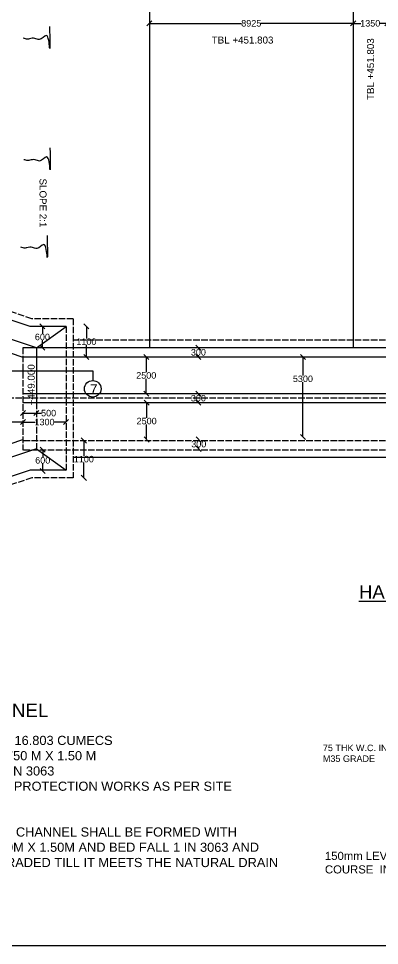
# Model space of a CAD drawing. Header units: millimetres. Extents: x 5124 to 3633060, y 2311 to 45957943.
# Drawn here: x 3592578 to 3599279, y 45929892 to 45947104 of the extents above; entities that cross this region are included whole.
import ezdxf

# ---------------------------------------------------------------- set-up
doc = ezdxf.new("R2010")
doc.units = ezdxf.units.MM
doc.header["$MEASUREMENT"] = 0
doc.linetypes.add('ACAD_ISO02W100', pattern=[15, 12, -3])
for name, color, linetype in [('DIMENSION', 7, 'Continuous'), ('DRAWING', 7, 'Continuous'), ('TEXT', 7, 'Continuous')]:
    doc.layers.add(name, color=color, linetype=linetype)
doc.styles.get("Standard").update_dxf_attribs({"font": 'arial.ttf', "height": 120})
doc.dimstyles.get("Standard").update_dxf_attribs({"dimtxt": 200, "dimasz": 110, "dimexe": 0.18, "dimexo": 0.0625, "dimgap": 0.09, "dimtad": 0, "dimtih": 1, "dimtoh": 1, "dimdec": 0, "dimzin": 0, "dimdsep": 46, "dimtxsty": 'Standard', "dimblk": 'OBLIQUE', "dimcen": 0.09, "dimse1": 1, "dimse2": 1, "dimadec": 0, "dimazin": 0, "dimtfac": 1, "dimtdec": 0, "dimtofl": 0, "dimtmove": 0, "dimatfit": 3, "dimfxl": 1, "dimtolj": 1, "dimtzin": 0, "dimarcsym": 0})

# ---------------------------------------------------------------- blocks, each defined once
blk = doc.blocks.new('_Oblique')
at = {"color": 0, "linetype": 'ByBlock', "lineweight": -2}
blk.add_line((-0.5, -0.5), (0.5, 0.5), dxfattribs=at)
blk = doc.blocks.new('*D129')
at = {"layer": 'Defpoints', "color": 0, "linetype": 'Continuous', "transparency": 16777216}
for p in [(3593021, 45941387), (3593021, 45941387), (3593021, 45940992)]:
    blk.add_point(p, dxfattribs=at)
at = {"layer": 'DIMENSION', "color": 0, "linetype": 'Continuous', "lineweight": -2, "transparency": 16777216}
for p, q in [((3593021, 45941387), (3593021, 45941251)), ((3593021, 45940992), (3593021, 45941128))]:
    blk.add_line(p, q, dxfattribs=at)
at = {"layer": 'DIMENSION', "color": 0, "linetype": 'Continuous', "lineweight": -2, "transparency": 16777216, "xscale": 95, "yscale": 95, "zscale": 95}
for p, rotation in [((3593021, 45941387), 90), ((3593021, 45940992), 270)]:
    blk.add_blockref('_Oblique', p, dxfattribs=dict(at, rotation=rotation))
at = {"layer": 'DIMENSION', "color": 0, "linetype": 'Continuous', "transparency": 16777216, "insert": (3593021, 45941190), "char_height": 120, "attachment_point": 5}
blk.add_mtext('\\A1;600', dxfattribs=at)
blk = doc.blocks.new('*D130')
at = {"layer": 'Defpoints', "color": 0, "linetype": 'Continuous', "transparency": 16777216}
for p in [(3593460, 45941387), (3593837, 45941387), (3593786, 45940818)]:
    blk.add_point(p, dxfattribs=at)
at = {"layer": 'DIMENSION', "color": 0, "linetype": 'Continuous', "lineweight": -2, "transparency": 16777216}
for p, q in [((3593837, 45941387), (3593837, 45941164)), ((3593837, 45940818), (3593837, 45941042))]:
    blk.add_line(p, q, dxfattribs=at)
at = {"layer": 'DIMENSION', "color": 0, "linetype": 'Continuous', "lineweight": -2, "transparency": 16777216, "xscale": 95, "yscale": 95, "zscale": 95}
for p, rotation in [((3593837, 45941387), 90), ((3593837, 45940818), 270)]:
    blk.add_blockref('_Oblique', p, dxfattribs=dict(at, rotation=rotation))
at = {"layer": 'DIMENSION', "color": 0, "linetype": 'Continuous', "transparency": 16777216, "insert": (3593837, 45941103), "char_height": 120, "attachment_point": 5}
blk.add_mtext('\\A1;1100', dxfattribs=at)
blk = doc.blocks.new('*D131')
at = {"layer": 'Defpoints', "color": 0, "linetype": 'Continuous', "transparency": 16777216}
for p in [(3594949, 45940818), (3594949, 45940818), (3594949, 45940136)]:
    blk.add_point(p, dxfattribs=at)
at = {"layer": 'DIMENSION', "color": 0, "linetype": 'Continuous', "lineweight": -2, "transparency": 16777216}
for p, q in [((3594949, 45940818), (3594949, 45940538)), ((3594949, 45940136), (3594949, 45940416))]:
    blk.add_line(p, q, dxfattribs=at)
at = {"layer": 'DIMENSION', "color": 0, "linetype": 'Continuous', "lineweight": -2, "transparency": 16777216, "xscale": 95, "yscale": 95, "zscale": 95}
for p, rotation in [((3594949, 45940818), 90), ((3594949, 45940136), 270)]:
    blk.add_blockref('_Oblique', p, dxfattribs=dict(at, rotation=rotation))
at = {"layer": 'DIMENSION', "color": 0, "linetype": 'Continuous', "transparency": 16777216, "insert": (3594949, 45940477), "char_height": 120, "attachment_point": 5}
blk.add_mtext('\\A1;2500', dxfattribs=at)
blk = doc.blocks.new('*D132')
at = {"layer": 'Defpoints', "color": 0, "linetype": 'Continuous', "transparency": 16777216}
for p in [(3595917, 45940136), (3595917, 45940136), (3595917, 45939970)]:
    blk.add_point(p, dxfattribs=at)
at = {"layer": 'DIMENSION', "color": 0, "linetype": 'Continuous', "lineweight": -2, "transparency": 16777216}
for p, q in [((3595917, 45940136), (3595917, 45940114)), ((3595917, 45939970), (3595917, 45939991))]:
    blk.add_line(p, q, dxfattribs=at)
at = {"layer": 'DIMENSION', "color": 0, "linetype": 'Continuous', "lineweight": -2, "transparency": 16777216, "xscale": 95, "yscale": 95, "zscale": 95}
for p, rotation in [((3595917, 45940136), 90), ((3595917, 45939970), 270)]:
    blk.add_blockref('_Oblique', p, dxfattribs=dict(at, rotation=rotation))
at = {"layer": 'DIMENSION', "color": 0, "linetype": 'Continuous', "transparency": 16777216, "insert": (3595917, 45940053), "char_height": 120, "attachment_point": 5}
blk.add_mtext('\\A1;300', dxfattribs=at)
blk = doc.blocks.new('*D133')
at = {"layer": 'Defpoints', "color": 0, "linetype": 'Continuous', "transparency": 16777216}
for p in [(3595917, 45940992), (3595917, 45940992), (3595917, 45940818)]:
    blk.add_point(p, dxfattribs=at)
at = {"layer": 'DIMENSION', "color": 0, "linetype": 'Continuous', "lineweight": -2, "transparency": 16777216}
for p, q in [((3595917, 45940992), (3595917, 45940966)), ((3595917, 45940818), (3595917, 45940844))]:
    blk.add_line(p, q, dxfattribs=at)
at = {"layer": 'DIMENSION', "color": 0, "linetype": 'Continuous', "lineweight": -2, "transparency": 16777216, "xscale": 95, "yscale": 95, "zscale": 95}
for p, rotation in [((3595917, 45940992), 90), ((3595917, 45940818), 270)]:
    blk.add_blockref('_Oblique', p, dxfattribs=dict(at, rotation=rotation))
at = {"layer": 'DIMENSION', "color": 0, "linetype": 'Continuous', "transparency": 16777216, "insert": (3595917, 45940905), "char_height": 120, "attachment_point": 5}
blk.add_mtext('\\A1;300', dxfattribs=at)
blk = doc.blocks.new('*D134')
at = {"layer": 'Defpoints', "color": 0, "linetype": 'Continuous', "transparency": 16777216}
for p in [(3597848, 45940818), (3597837, 45939334), (3597858, 45939334)]:
    blk.add_point(p, dxfattribs=at)
at = {"layer": 'DIMENSION', "color": 0, "linetype": 'Continuous', "lineweight": -2, "transparency": 16777216}
for p, q in [((3597858, 45940818), (3597858, 45940474)), ((3597858, 45939334), (3597858, 45940351))]:
    blk.add_line(p, q, dxfattribs=at)
at = {"layer": 'DIMENSION', "color": 0, "linetype": 'Continuous', "lineweight": -2, "transparency": 16777216, "xscale": 95, "yscale": 95, "zscale": 95}
for p, rotation in [((3597858, 45940818), 90), ((3597858, 45939334), 270)]:
    blk.add_blockref('_Oblique', p, dxfattribs=dict(at, rotation=rotation))
at = {"layer": 'DIMENSION', "color": 0, "linetype": 'Continuous', "transparency": 16777216, "insert": (3597858, 45940413), "char_height": 120, "attachment_point": 5}
blk.add_mtext('\\A1;5300', dxfattribs=at)
blk = doc.blocks.new('*D144')
at = {"layer": 'Defpoints', "color": 0, "linetype": 'Continuous', "transparency": 16777216}
for p in [(3593027, 45939097), (3593027, 45938701), (3593027, 45938701)]:
    blk.add_point(p, dxfattribs=at)
at = {"layer": 'DIMENSION', "color": 0, "linetype": 'Continuous', "lineweight": -2, "transparency": 16777216}
for p, q in [((3593027, 45939097), (3593027, 45938960)), ((3593027, 45938701), (3593027, 45938838))]:
    blk.add_line(p, q, dxfattribs=at)
at = {"layer": 'DIMENSION', "color": 0, "linetype": 'Continuous', "lineweight": -2, "transparency": 16777216, "xscale": 95, "yscale": 95, "zscale": 95}
for p, rotation in [((3593027, 45939097), 90), ((3593027, 45938701), 270)]:
    blk.add_blockref('_Oblique', p, dxfattribs=dict(at, rotation=rotation))
at = {"layer": 'DIMENSION', "color": 0, "linetype": 'Continuous', "transparency": 16777216, "insert": (3593027, 45938899), "char_height": 120, "attachment_point": 5}
blk.add_mtext('\\A1;600', dxfattribs=at)
blk = doc.blocks.new('*D145')
at = {"layer": 'Defpoints', "color": 0, "linetype": 'Continuous', "transparency": 16777216}
for p in [(3593740, 45939268), (3593413, 45938576), (3593790, 45938576)]:
    blk.add_point(p, dxfattribs=at)
at = {"layer": 'DIMENSION', "color": 0, "linetype": 'Continuous', "lineweight": -2, "transparency": 16777216}
for p, q in [((3593790, 45939268), (3593790, 45938983)), ((3593790, 45938576), (3593790, 45938861))]:
    blk.add_line(p, q, dxfattribs=at)
at = {"layer": 'DIMENSION', "color": 0, "linetype": 'Continuous', "lineweight": -2, "transparency": 16777216, "xscale": 95, "yscale": 95, "zscale": 95}
for p, rotation in [((3593790, 45939268), 90), ((3593790, 45938576), 270)]:
    blk.add_blockref('_Oblique', p, dxfattribs=dict(at, rotation=rotation))
at = {"layer": 'DIMENSION', "color": 0, "linetype": 'Continuous', "transparency": 16777216, "insert": (3593790, 45938922), "char_height": 120, "attachment_point": 5}
blk.add_mtext('\\A1;1100', dxfattribs=at)
blk = doc.blocks.new('*D146')
at = {"layer": 'Defpoints', "color": 0, "linetype": 'Continuous', "transparency": 16777216}
for p in [(3594956, 45939970), (3594956, 45939287), (3594956, 45939287)]:
    blk.add_point(p, dxfattribs=at)
at = {"layer": 'DIMENSION', "color": 0, "linetype": 'Continuous', "lineweight": -2, "transparency": 16777216}
for p, q in [((3594956, 45939970), (3594956, 45939690)), ((3594956, 45939287), (3594956, 45939567))]:
    blk.add_line(p, q, dxfattribs=at)
at = {"layer": 'DIMENSION', "color": 0, "linetype": 'Continuous', "lineweight": -2, "transparency": 16777216, "xscale": 95, "yscale": 95, "zscale": 95}
for p, rotation in [((3594956, 45939970), 90), ((3594956, 45939287), 270)]:
    blk.add_blockref('_Oblique', p, dxfattribs=dict(at, rotation=rotation))
at = {"layer": 'DIMENSION', "color": 0, "linetype": 'Continuous', "transparency": 16777216, "insert": (3594956, 45939629), "char_height": 120, "attachment_point": 5}
blk.add_mtext('\\A1;2500', dxfattribs=at)
blk = doc.blocks.new('*D147')
at = {"layer": 'Defpoints', "color": 0, "linetype": 'Continuous', "transparency": 16777216}
for p in [(3595924, 45939287), (3595924, 45939114), (3595924, 45939114)]:
    blk.add_point(p, dxfattribs=at)
at = {"layer": 'DIMENSION', "color": 0, "linetype": 'Continuous', "lineweight": -2, "transparency": 16777216}
for p, q in [((3595924, 45939287), (3595924, 45939262)), ((3595924, 45939114), (3595924, 45939139))]:
    blk.add_line(p, q, dxfattribs=at)
at = {"layer": 'DIMENSION', "color": 0, "linetype": 'Continuous', "lineweight": -2, "transparency": 16777216, "xscale": 95, "yscale": 95, "zscale": 95}
for p, rotation in [((3595924, 45939287), 90), ((3595924, 45939114), 270)]:
    blk.add_blockref('_Oblique', p, dxfattribs=dict(at, rotation=rotation))
at = {"layer": 'DIMENSION', "color": 0, "linetype": 'Continuous', "transparency": 16777216, "insert": (3595924, 45939201), "char_height": 120, "attachment_point": 5}
blk.add_mtext('\\A1;300', dxfattribs=at)
blk = doc.blocks.new('*D153')
at = {"layer": 'Defpoints', "color": 0, "linetype": 'Continuous', "transparency": 16777216}
for p in [(3598790, 45947014), (3599426, 45947014), (3599426, 45947014)]:
    blk.add_point(p, dxfattribs=at)
at = {"layer": 'DIMENSION', "color": 0, "linetype": 'Continuous', "lineweight": -2, "transparency": 16777216}
for p, q in [((3598790, 45947014), (3598934, 45947014)), ((3599426, 45947014), (3599281, 45947014))]:
    blk.add_line(p, q, dxfattribs=at)
at = {"layer": 'DIMENSION', "color": 0, "linetype": 'Continuous', "lineweight": -2, "transparency": 16777216, "xscale": 95, "yscale": 95, "zscale": 95, "rotation": 180}
blk.add_blockref('_Oblique', (3598790, 45947014), dxfattribs=at)
at = {"layer": 'DIMENSION', "color": 0, "linetype": 'Continuous', "lineweight": -2, "transparency": 16777216, "xscale": 95, "yscale": 95, "zscale": 95}
blk.add_blockref('_Oblique', (3599426, 45947014), dxfattribs=at)
at = {"layer": 'DIMENSION', "color": 0, "linetype": 'Continuous', "transparency": 16777216, "insert": (3599108, 45947014), "char_height": 120, "attachment_point": 5}
blk.add_mtext('\\A1;1350', dxfattribs=at)
blk = doc.blocks.new('*D154')
at = {"layer": 'Defpoints', "color": 0, "linetype": 'Continuous', "transparency": 16777216}
for p in [(3595008, 45947014), (3598790, 45947014), (3598790, 45947014)]:
    blk.add_point(p, dxfattribs=at)
at = {"layer": 'DIMENSION', "color": 0, "linetype": 'Continuous', "lineweight": -2, "transparency": 16777216}
for p, q in [((3595008, 45947014), (3596719, 45947014)), ((3598790, 45947014), (3597079, 45947014))]:
    blk.add_line(p, q, dxfattribs=at)
at = {"layer": 'DIMENSION', "color": 0, "linetype": 'Continuous', "lineweight": -2, "transparency": 16777216, "xscale": 95, "yscale": 95, "zscale": 95, "rotation": 180}
blk.add_blockref('_Oblique', (3595008, 45947014), dxfattribs=at)
at = {"layer": 'DIMENSION', "color": 0, "linetype": 'Continuous', "lineweight": -2, "transparency": 16777216, "xscale": 95, "yscale": 95, "zscale": 95}
blk.add_blockref('_Oblique', (3598790, 45947014), dxfattribs=at)
at = {"layer": 'DIMENSION', "color": 0, "linetype": 'Continuous', "transparency": 16777216, "insert": (3596899, 45947014), "char_height": 120, "attachment_point": 5}
blk.add_mtext('\\A1;8925', dxfattribs=at)
blk = doc.blocks.new('*D167')
at = {"layer": 'Defpoints', "color": 0, "linetype": 'Continuous', "transparency": 16777216}
for p in [(3587965, 45939610), (3592660, 45939610), (3592660, 45939610)]:
    blk.add_point(p, dxfattribs=at)
at = {"layer": 'DIMENSION', "color": 0, "linetype": 'Continuous', "lineweight": -2, "transparency": 16777216}
for p, q in [((3587965, 45939610), (3590092, 45939610)), ((3592660, 45939610), (3590532, 45939610))]:
    blk.add_line(p, q, dxfattribs=at)
at = {"layer": 'DIMENSION', "color": 0, "linetype": 'Continuous', "lineweight": -2, "transparency": 16777216, "xscale": 95, "yscale": 95, "zscale": 95, "rotation": 180}
blk.add_blockref('_Oblique', (3587965, 45939610), dxfattribs=at)
at = {"layer": 'DIMENSION', "color": 0, "linetype": 'Continuous', "lineweight": -2, "transparency": 16777216, "xscale": 95, "yscale": 95, "zscale": 95}
blk.add_blockref('_Oblique', (3592660, 45939610), dxfattribs=at)
at = {"layer": 'DIMENSION', "color": 0, "linetype": 'Continuous', "transparency": 16777216, "insert": (3590312, 45939610), "char_height": 120, "attachment_point": 5}
blk.add_mtext('\\A1;16050', dxfattribs=at)
blk = doc.blocks.new('*D168')
at = {"layer": 'Defpoints', "color": 0, "linetype": 'Continuous', "transparency": 16777216}
for p in [(3592660, 45939610), (3593460, 45939610), (3593460, 45939610)]:
    blk.add_point(p, dxfattribs=at)
at = {"layer": 'DIMENSION', "color": 0, "linetype": 'Continuous', "lineweight": -2, "transparency": 16777216}
for p, q in [((3592660, 45939610), (3592886, 45939610)), ((3593460, 45939610), (3593233, 45939610))]:
    blk.add_line(p, q, dxfattribs=at)
at = {"layer": 'DIMENSION', "color": 0, "linetype": 'Continuous', "lineweight": -2, "transparency": 16777216, "xscale": 95, "yscale": 95, "zscale": 95, "rotation": 180}
blk.add_blockref('_Oblique', (3592660, 45939610), dxfattribs=at)
at = {"layer": 'DIMENSION', "color": 0, "linetype": 'Continuous', "lineweight": -2, "transparency": 16777216, "xscale": 95, "yscale": 95, "zscale": 95}
blk.add_blockref('_Oblique', (3593460, 45939610), dxfattribs=at)
at = {"layer": 'DIMENSION', "color": 0, "linetype": 'Continuous', "transparency": 16777216, "insert": (3593060, 45939610), "char_height": 120, "attachment_point": 5}
blk.add_mtext('\\A1;1300', dxfattribs=at)
blk = doc.blocks.new('*D169')
at = {"layer": 'Defpoints', "color": 0, "linetype": 'Continuous', "transparency": 16777216}
for p in [(3592660, 45939777), (3592908, 45939777), (3592908, 45939777)]:
    blk.add_point(p, dxfattribs=at)
at = {"layer": 'DIMENSION', "color": 0, "linetype": 'Continuous', "lineweight": -2, "transparency": 16777216}
for p, q in [((3592660, 45939777), (3592908, 45939777)), ((3592908, 45939777), (3593003, 45939777))]:
    blk.add_line(p, q, dxfattribs=at)
at = {"layer": 'DIMENSION', "color": 0, "linetype": 'Continuous', "lineweight": -2, "transparency": 16777216, "xscale": 95, "yscale": 95, "zscale": 95, "rotation": 180}
blk.add_blockref('_Oblique', (3592660, 45939777), dxfattribs=at)
at = {"layer": 'DIMENSION', "color": 0, "linetype": 'Continuous', "lineweight": -2, "transparency": 16777216, "xscale": 95, "yscale": 95, "zscale": 95}
blk.add_blockref('_Oblique', (3592908, 45939777), dxfattribs=at)
at = {"layer": 'DIMENSION', "color": 0, "linetype": 'Continuous', "transparency": 16777216, "insert": (3593136, 45939777), "char_height": 120, "attachment_point": 5}
blk.add_mtext('\\A1;500', dxfattribs=at)

msp = doc.modelspace()

# ---------------------------------------------------------------- linework, layer by layer
at = {"layer": 'DIMENSION', "linetype": 'Continuous'}
msp.add_lwpolyline([(3593962.2, 45940381.8), (3593962.2, 45940558.2), (3592206.3, 45940558.2), (3592206.3, 45940374.8)], dxfattribs=at)
msp.add_circle((3593955.2, 45940228.3), 153.7, dxfattribs=at)
at = {"layer": 'DRAWING', "linetype": 'ACAD_ISO02W100', "ltscale": 10}
for p, q in [((3592824.1, 45941529.5), (3588687.3, 45942905.5)), ((3593594.3, 45941529.5), (3592824.1, 45941529.5)), ((3592824.1, 45938576), (3588687.3, 45937200.1)), ((3593594.3, 45938576), (3592824.1, 45938576))]:
    msp.add_line(p, q, dxfattribs=at)
at = {"layer": 'DRAWING', "linetype": 'Continuous'}
for p, q in [((3587956, 45942381.1), (3592659.9, 45940818.3)), ((3587956, 45937724.5), (3592659.9, 45939287.2))]:
    msp.add_line(p, q, dxfattribs=at)
msp.add_lwpolyline([(3633060.5, 45957943), (3580698, 45957943), (3580698, 45929892), (3633060.5, 45929892)], close=True, dxfattribs=at)
for points in [[(3595007.9, 45949587.7), (3595007.9, 45941005.5)], [(3598789.9, 45949573.9), (3598789.9, 45940991.7)], [(3593459.9, 45941387.5), (3592793.7, 45941387.5), (3588554, 45942801.3), (3588554, 45945345.6), (3587964.8, 45945345.6), (3587964.8, 45940052.8)], [(3592908.4, 45940991.7), (3588200.9, 45942552.9), (3588200.9, 45945345.6)], [(3592908.4, 45940991.7), (3593459.9, 45941387.5)], [(3604191, 45940991.7), (3592659.9, 45940991.7)], [(3592908.4, 45940991.7), (3592908.4, 45939970)], [(3604191, 45940818.3), (3592659.9, 45940818.3)], [(3604191, 45940135.5), (3592659.9, 45940135.5)], [(3593459.9, 45938718.1), (3592793.7, 45938718.1), (3588554, 45937304.2), (3588554, 45934760), (3587964.8, 45934760), (3587964.8, 45940052.8)], [(3604191, 45939970), (3592659.9, 45939970)], [(3592908.4, 45939113.9), (3588200.9, 45937552.6), (3588200.9, 45934760)], [(3592908.4, 45939113.9), (3593459.9, 45938718.1)], [(3604191, 45938951.6), (3593594.3, 45938951.6)]]:
    msp.add_lwpolyline(points, dxfattribs=at)
at = {"layer": 'DRAWING', "linetype": 'ACAD_ISO02W100', "ltscale": 10}
for points in [[(3593594.3, 45941529.5), (3593594.3, 45938576)], [(3593459.9, 45941387.5), (3593459.9, 45938718.1)], [(3604191, 45941129.9), (3593594.3, 45941129.9)], [(3592659.9, 45940991.7), (3592659.9, 45939091.1)], [(3604191, 45940052.8), (3581096.2, 45940052.8)], [(3592908.4, 45939970), (3592908.4, 45939091.1)], [(3604191, 45939265.1), (3592659.9, 45939265.1)], [(3604191, 45939091.1), (3592659.9, 45939091.1)]]:
    msp.add_lwpolyline(points, dxfattribs=at)
at = {"layer": 'DRAWING', "linetype": 'Continuous'}
for points in [[(3593153.5, 45946955.2), (3593153.5, 45946568.4), (3593090.6, 45946786.9), (3592962.4, 45946711.6), (3592879.4, 45946734.2), (3592778.8, 45946726.7), (3592746.2, 45946721.6), (3592665.7, 45946736.7)], [(3593160.8, 45944701.4), (3593160.8, 45944314.6), (3593097.9, 45944533.2), (3592969.7, 45944457.8), (3592886.7, 45944480.4), (3592786.1, 45944472.9), (3592753.4, 45944467.9), (3592673, 45944482.9)], [(3593108.6, 45943074.6), (3593108.6, 45942687.8), (3593045.7, 45942906.3), (3592917.5, 45942831), (3592834.5, 45942853.6), (3592733.9, 45942846.1), (3592701.3, 45942841), (3592620.8, 45942856.1)]]:
    msp.add_spline(points, degree=3, dxfattribs=at)

# ---------------------------------------------------------------- texts
at = {"layer": 'DIMENSION', "attachment_point": 1}
for s, insert, char_height, width in [('75 THK W.C. IN C.C. M35 GRADE', (3598228.1, 45933620.6), 120, 1578.869), ('150mm LEVELLING \\PCOURSE  IN C.C M15 GRADE', (3598266.4, 45931630.6), 150.503, 2925.126)]:
    msp.add_mtext(s, dxfattribs=dict(at, insert=insert, char_height=char_height, width=width))
at = {"layer": 'DRAWING', "linetype": 'Continuous', "insert": (3593904.7, 45940313.6), "char_height": 180, "width": 95.031, "attachment_point": 1}
msp.add_mtext('7', dxfattribs=at)
at = {"layer": 'TEXT'}
for s, rotation, p in [('SLOPE 2:1', 270, (3592967.2, 45944133.2)), ('+449.000', 90, (3592877.9, 45939921.7))]:
    msp.add_text(s, height=130, rotation=rotation, dxfattribs=at).set_placement(p)
msp.add_text('%%UHALF PLAN AT TOP AND HALF PLAN AT BOTTOM', height=246.09, dxfattribs=at).set_placement((3598898.9, 45936333.4))
at = {"layer": 'TEXT', "linetype": 'Continuous', "attachment_point": 1}
for s, insert, char_height, width in [('TBL +451.803', (3596164.5, 45946769.2), 130, 1165.65), ('{\\H2.2872x;TAIL CHANNEL \\P}\\P{\\H1.5553x;1. DISCHARGE : 16.803 CUMECS \\P2. SECTION 13.750 M X 1.50 M \\P3. BED FALL : 1 IN 3063 \\P4. LENGTH AND PROTECTION WORKS AS PER SITE CONDITIONS \\P\\PNOTE: THE TAIL CHANNEL SHALL BE FORMED WITH SECTION 13.750M X 1.50M AND BED FALL 1 IN 3063 AND SHALL BE REGRADED TILL IT MEETS THE NATURAL DRAIN BED LEVEL }', (3590629, 45934383.4), 109.3045, 6948.691)]:
    msp.add_mtext(s, dxfattribs=dict(at, insert=insert, char_height=char_height, width=width))
at = {"layer": 'TEXT', "linetype": 'Continuous', "insert": (3599048.3, 45945591), "char_height": 130, "width": 1165.65, "attachment_point": 1, "rotation": 90}
msp.add_mtext('TBL +451.803', dxfattribs=at)

# ---------------------------------------------------------------- dimensions: what is measured, and where the dimension line sits
at = {"layer": 'DIMENSION', "linetype": 'Continuous'}
for base, p1, p2, text, picture, middle in [((3598789.9, 45947014), (3595007.9, 45947014), (3598789.9, 45947014), '8925', '*D154', (3596898.9, 45947014)), ((3599425.5, 45947014), (3598789.9, 45947014), (3599425.5, 45947014), '1350', '*D153', (3599107.7, 45947014)), ((3592908.4, 45939776.7), (3592659.9, 45939776.7), (3592908.4, 45939776.7), '500', '*D169', (3593135.9, 45939776.7)), ((3592659.9, 45939609.9), (3587964.8, 45939609.9), (3592659.9, 45939609.9), '16050', '*D167', (3590312.3, 45939609.9)), ((3593459.9, 45939609.9), (3592659.9, 45939609.9), (3593459.9, 45939609.9), '1300', '*D168', (3593059.9, 45939609.9))]:
    dim = msp.add_linear_dim(base=base, p1=p1, p2=p2, text=text, dimstyle='Standard', override={"dimasz": 95, "dimarcsym": 1}, dxfattribs=at)
    dim.commit()
    dim.dimension.update_dxf_attribs({"geometry": picture, "text_midpoint": middle})
for base, p1, p2, angle, text, picture, middle in [((3593020.6, 45941387.5), (3593020.6, 45940991.7), (3593020.6, 45941387.5), 90, '600', '*D129', (3593020.6, 45941189.6)), ((3593837.1, 45941387.5), (3593786.4, 45940818.3), (3593459.9, 45941387.5), 90, '1100', '*D130', (3593837.1, 45941102.9)), ((3595917.4, 45940991.7), (3595917.4, 45940818.3), (3595917.4, 45940991.7), 90, '300', '*D133', (3595917.4, 45940905)), ((3594949.3, 45940818.3), (3594949.3, 45940135.5), (3594949.3, 45940818.3), 90, '2500', '*D131', (3594949.3, 45940476.9)), ((3595917.4, 45940135.5), (3595917.4, 45939970), (3595917.4, 45940135.5), 90, '300', '*D132', (3595917.4, 45940052.8)), ((3594955.9, 45939287.2), (3594955.9, 45939970.1), (3594955.9, 45939287.2), 270, '2500', '*D146', (3594955.9, 45939628.6)), ((3593790.4, 45938576), (3593739.7, 45939267.9), (3593413.2, 45938576), 270, '1100', '*D145', (3593790.4, 45938922)), ((3595924, 45939113.9), (3595924, 45939287.2), (3595924, 45939113.9), 270, '300', '*D147', (3595924, 45939200.6)), ((3593027.2, 45938701.2), (3593027.2, 45939096.9), (3593027.2, 45938701.2), 270, '600', '*D144', (3593027.2, 45938899.1))]:
    dim = msp.add_linear_dim(base=base, p1=p1, p2=p2, angle=angle, text=text, dimstyle='Standard', override={"dimasz": 95, "dimarcsym": 1}, dxfattribs=at)
    dim.commit()
    dim.dimension.update_dxf_attribs({"geometry": picture, "text_midpoint": middle})
dim = msp.add_linear_dim(base=(3597858.4, 45939334.3), p1=(3597847.9, 45940818.3), p2=(3597837.4, 45939334.3), angle=90, text='5300', dimstyle='Standard', override={"dimasz": 95, "dimarcsym": 1}, dxfattribs=at)
dim.commit()
dim.dimension.update_dxf_attribs({"geometry": '*D134', "text_midpoint": (3597858.4, 45940412.5), "dimtype": 160})

doc.saveas('drawing.dxf')
